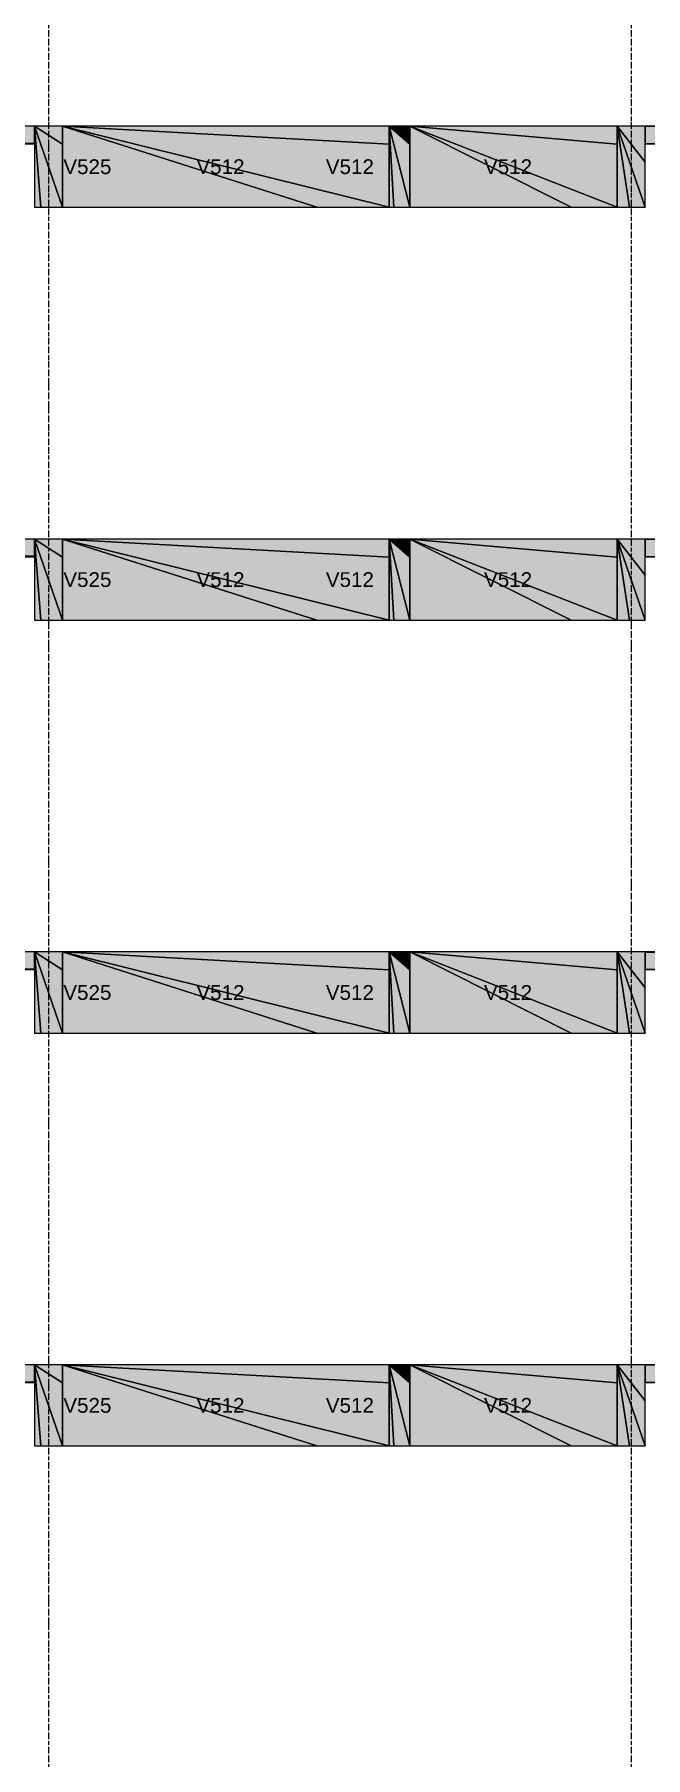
# Model space of a CAD drawing. Extents: x 37185 to 43130, y -8131 to -3926.
# Drawn here: x 39310 to 39586, y -6807 to -6028 of the extents above; entities that cross this region are included whole.
import ezdxf

# ---------------------------------------------------------------- set-up
doc = ezdxf.new("R2010")
doc.units = 0
doc.header["$MEASUREMENT"] = 0
doc.linetypes.add('ESTILO_TQS_0004', pattern=[1.12, 0.5, -0.2, 0.01, -0.2, 0.01, -0.2])
for name, color, linetype in [('52', 3, 'CONTINUOUS'), ('70', 160, 'CONTINUOUS'), ('74', 2, 'CONTINUOUS'), ('75', 9, 'CONTINUOUS'), ('96', 252, 'CONTINUOUS')]:
    doc.layers.add(name, color=color, linetype=linetype)
doc.styles.add('TQS_ARIAL', font='arial.ttf')

msp = doc.modelspace()

# ---------------------------------------------------------------- linework, layer by layer
at = {"layer": '52', "linetype": 'Continuous'}
for points in [[(40112.65, -6069.84), (40100.43, -6069.84), (40099.99, -6069.84), (39921.18, -6069.84), (39585.99, -6069.84), (39573.32, -6069.84), (39479.65, -6069.84), (39474.99, -6069.84), (39470.32, -6069.84), (39322.65, -6069.84), (39309.99, -6069.84), (39020.76, -6069.84), (38795.99, -6069.84), (38783.77, -6069.84), (38783.32, -6069.84)], [(38795.99, -6077.84), (38844.86, -6077.84), (38845.13, -6077.84), (38851.71, -6077.84), (38863.93, -6077.84), (38864, -6077.84), (39001.87, -6077.84), (39020.76, -6077.84), (39060.45, -6077.84), (39063.3, -6077.84), (39063.69, -6077.84), (39064.16, -6077.84), (39064.22, -6077.84), (39107.02, -6077.84), (39113.43, -6077.84), (39117.87, -6077.84), (39118.51, -6077.84), (39129.03, -6077.84), (39130.47, -6077.84), (39309.99, -6077.84)], [(39309.99, -6077.84), (39309.99, -6106.5)], [(39585.99, -6106.5), (39585.99, -6086.11), (39585.99, -6077.84)], [(39585.99, -6077.84), (39587.73, -6077.84), (39628.05, -6077.84), (39634.35, -6077.84), (39830.91, -6077.84), (39831.64, -6077.84), (39831.75, -6077.84), (39832.2, -6077.84), (39832.26, -6077.84), (39871.96, -6077.84), (39874.81, -6077.84), (39875.2, -6077.84), (39915.07, -6077.84), (39920.54, -6077.84), (39925.26, -6077.84), (39925.88, -6077.84), (40031.39, -6077.84), (40031.97, -6077.84), (40038.55, -6077.84), (40050.77, -6077.84), (40050.84, -6077.84), (40099.72, -6077.84), (40099.99, -6077.84)], [(39309.99, -6106.5), (39312.8, -6106.5), (39322.65, -6106.5), (39437.56, -6106.5), (39470.32, -6106.5), (39472.39, -6106.5), (39479.65, -6106.5), (39552.54, -6106.5), (39573.32, -6106.5), (39578.94, -6106.5), (39585.99, -6106.5)], [(40112.65, -6256.5), (40100.43, -6256.5), (40099.99, -6256.5), (39921.18, -6256.5), (39585.99, -6256.5), (39573.32, -6256.5), (39479.65, -6256.5), (39474.99, -6256.5), (39470.32, -6256.5), (39322.65, -6256.5), (39309.99, -6256.5), (39020.76, -6256.5), (38795.99, -6256.5), (38783.77, -6256.5), (38783.32, -6256.5)], [(38795.99, -6264.5), (38844.86, -6264.5), (38845.13, -6264.5), (38851.71, -6264.5), (38863.93, -6264.5), (38864, -6264.5), (39001.87, -6264.5), (39020.76, -6264.5), (39060.45, -6264.5), (39063.3, -6264.5), (39063.69, -6264.5), (39064.16, -6264.5), (39064.22, -6264.5), (39107.02, -6264.5), (39113.43, -6264.5), (39117.87, -6264.5), (39118.51, -6264.5), (39129.03, -6264.5), (39130.47, -6264.5), (39309.99, -6264.5)], [(39309.99, -6264.5), (39309.99, -6293.17)], [(39585.99, -6293.17), (39585.99, -6272.77), (39585.99, -6264.5)], [(39585.99, -6264.5), (39587.73, -6264.5), (39628.05, -6264.5), (39634.35, -6264.5), (39830.91, -6264.5), (39831.64, -6264.5), (39831.75, -6264.5), (39832.2, -6264.5), (39832.26, -6264.5), (39871.96, -6264.5), (39874.81, -6264.5), (39875.2, -6264.5), (39915.07, -6264.5), (39920.54, -6264.5), (39925.26, -6264.5), (39925.88, -6264.5), (40031.39, -6264.5), (40031.97, -6264.5), (40038.55, -6264.5), (40050.77, -6264.5), (40050.84, -6264.5), (40099.72, -6264.5), (40099.99, -6264.5)], [(39309.99, -6293.17), (39312.8, -6293.17), (39322.65, -6293.17), (39437.56, -6293.17), (39470.32, -6293.17), (39472.39, -6293.17), (39479.65, -6293.17), (39552.54, -6293.17), (39573.32, -6293.17), (39578.94, -6293.17), (39585.99, -6293.17)], [(40112.65, -6443.17), (40100.43, -6443.17), (40099.99, -6443.17), (39921.18, -6443.17), (39585.99, -6443.17), (39573.32, -6443.17), (39479.65, -6443.17), (39474.99, -6443.17), (39470.32, -6443.17), (39322.65, -6443.17), (39309.99, -6443.17), (39020.76, -6443.17), (38795.99, -6443.17), (38783.77, -6443.17), (38783.32, -6443.17)], [(38795.99, -6451.17), (38844.86, -6451.17), (38845.13, -6451.17), (38851.71, -6451.17), (38863.93, -6451.17), (38864, -6451.17), (39001.87, -6451.17), (39020.76, -6451.17), (39060.45, -6451.17), (39063.3, -6451.17), (39063.69, -6451.17), (39064.16, -6451.17), (39064.22, -6451.17), (39107.02, -6451.17), (39113.43, -6451.17), (39117.87, -6451.17), (39118.51, -6451.17), (39129.03, -6451.17), (39130.47, -6451.17), (39309.99, -6451.17)], [(39309.99, -6451.17), (39309.99, -6479.84)], [(39585.99, -6479.84), (39585.99, -6459.44), (39585.99, -6451.17)], [(39585.99, -6451.17), (39587.73, -6451.17), (39628.05, -6451.17), (39634.35, -6451.17), (39830.91, -6451.17), (39831.64, -6451.17), (39831.75, -6451.17), (39832.2, -6451.17), (39832.26, -6451.17), (39871.96, -6451.17), (39874.81, -6451.17), (39875.2, -6451.17), (39915.07, -6451.17), (39920.54, -6451.17), (39925.26, -6451.17), (39925.88, -6451.17), (40031.39, -6451.17), (40031.97, -6451.17), (40038.55, -6451.17), (40050.77, -6451.17), (40050.84, -6451.17), (40099.72, -6451.17), (40099.99, -6451.17)], [(39309.99, -6479.84), (39312.8, -6479.84), (39322.65, -6479.84), (39437.56, -6479.84), (39470.32, -6479.84), (39472.39, -6479.84), (39479.65, -6479.84), (39552.54, -6479.84), (39573.32, -6479.84), (39578.94, -6479.84), (39585.99, -6479.84)], [(40112.65, -6629.84), (40100.43, -6629.84), (40099.99, -6629.84), (39921.18, -6629.84), (39585.99, -6629.84), (39573.32, -6629.84), (39479.65, -6629.84), (39474.99, -6629.84), (39470.32, -6629.84), (39322.65, -6629.84), (39309.99, -6629.84), (39020.76, -6629.84), (38795.99, -6629.84), (38783.77, -6629.84), (38783.32, -6629.84)], [(38795.99, -6637.84), (38844.86, -6637.84), (38845.13, -6637.84), (38851.71, -6637.84), (38863.93, -6637.84), (38864, -6637.84), (39001.87, -6637.84), (39020.76, -6637.84), (39060.45, -6637.84), (39063.3, -6637.84), (39063.69, -6637.84), (39064.16, -6637.84), (39064.22, -6637.84), (39107.02, -6637.84), (39113.43, -6637.84), (39117.87, -6637.84), (39118.51, -6637.84), (39129.03, -6637.84), (39130.47, -6637.84), (39309.99, -6637.84)], [(39309.99, -6637.84), (39309.99, -6666.5)], [(39585.99, -6666.5), (39585.99, -6646.11), (39585.99, -6637.84)], [(39585.99, -6637.84), (39587.73, -6637.84), (39628.05, -6637.84), (39634.35, -6637.84), (39830.91, -6637.84), (39831.64, -6637.84), (39831.75, -6637.84), (39832.2, -6637.84), (39832.26, -6637.84), (39871.96, -6637.84), (39874.81, -6637.84), (39875.2, -6637.84), (39915.07, -6637.84), (39920.54, -6637.84), (39925.26, -6637.84), (39925.88, -6637.84), (40031.39, -6637.84), (40031.97, -6637.84), (40038.55, -6637.84), (40050.77, -6637.84), (40050.84, -6637.84), (40099.72, -6637.84), (40099.99, -6637.84)], [(39309.99, -6666.5), (39312.8, -6666.5), (39322.65, -6666.5), (39437.56, -6666.5), (39470.32, -6666.5), (39472.39, -6666.5), (39479.65, -6666.5), (39552.54, -6666.5), (39573.32, -6666.5), (39578.94, -6666.5), (39585.99, -6666.5)]]:
    msp.add_lwpolyline(points, dxfattribs=at)
at = {"layer": '70', "linetype": 'ESTILO_TQS_0004'}
for p, q in [((39316.32, -4212.91), (39316.32, -7787.17)), ((39579.65, -4212.91), (39579.65, -7787.17))]:
    msp.add_line(p, q, dxfattribs=at)
at = {"layer": '75', "linetype": 'Continuous'}
for p, q in [((39309.99, -6106.5), (39309.99, -6106.5)), ((39309.99, -6106.5), (39309.99, -6106.5)), ((39585.99, -6106.5), (39585.99, -6106.5)), ((39585.99, -6106.5), (39585.99, -6106.5)), ((39309.99, -6293.17), (39309.99, -6293.17)), ((39309.99, -6293.17), (39309.99, -6293.17)), ((39585.99, -6293.17), (39585.99, -6293.17)), ((39585.99, -6293.17), (39585.99, -6293.17)), ((39309.99, -6479.84), (39309.99, -6479.84)), ((39309.99, -6479.84), (39309.99, -6479.84)), ((39585.99, -6479.84), (39585.99, -6479.84)), ((39585.99, -6479.84), (39585.99, -6479.84)), ((39309.99, -6666.5), (39309.99, -6666.5)), ((39309.99, -6666.5), (39309.99, -6666.5)), ((39585.99, -6666.5), (39585.99, -6666.5)), ((39585.99, -6666.5), (39585.99, -6666.5))]:
    msp.add_line(p, q, dxfattribs=at)
at = {"layer": '96', "linetype": 'Continuous'}
for points in [[(39020.76, -6069.84), (39130.47, -6077.84), (39309.99, -6077.84), (39020.76, -6069.84)], [(39020.76, -6069.84), (39309.99, -6077.84), (39309.99, -6077.65), (39020.76, -6069.84)], [(39020.76, -6069.84), (39309.99, -6077.65), (39309.99, -6069.84), (39020.76, -6069.84)], [(39309.99, -6069.84), (39309.99, -6106.5), (39312.8, -6106.5), (39309.99, -6069.84)], [(39309.99, -6069.84), (39312.8, -6106.5), (39322.65, -6106.5), (39309.99, -6069.84)], [(39309.99, -6069.84), (39322.65, -6106.5), (39322.65, -6077.97), (39309.99, -6069.84)], [(39309.99, -6069.84), (39322.65, -6077.97), (39322.65, -6069.84), (39309.99, -6069.84)], [(39322.65, -6069.84), (39322.65, -6106.5), (39437.56, -6106.5), (39322.65, -6069.84)], [(39322.65, -6069.84), (39437.56, -6106.5), (39470.32, -6106.5), (39322.65, -6069.84)], [(39322.65, -6069.84), (39470.32, -6106.5), (39470.32, -6077.97), (39322.65, -6069.84)], [(39322.65, -6069.84), (39470.32, -6077.97), (39470.32, -6069.84), (39322.65, -6069.84)], [(39470.32, -6069.84), (39470.32, -6106.5), (39472.39, -6106.5), (39470.32, -6069.84)], [(39470.32, -6069.84), (39472.39, -6106.5), (39479.65, -6106.5), (39470.32, -6069.84)], [(39470.32, -6069.84), (39479.65, -6106.5), (39479.65, -6077.97), (39470.32, -6069.84)], [(39470.32, -6069.84), (39479.65, -6077.97), (39479.65, -6069.84), (39470.32, -6069.84)], [(39479.65, -6069.84), (39479.65, -6106.5), (39552.54, -6106.5), (39479.65, -6069.84)], [(39479.65, -6069.84), (39552.54, -6106.5), (39573.32, -6106.5), (39479.65, -6069.84)], [(39479.65, -6069.84), (39573.32, -6106.5), (39573.32, -6077.97), (39479.65, -6069.84)], [(39479.65, -6069.84), (39573.32, -6077.97), (39573.32, -6069.84), (39479.65, -6069.84)], [(39573.32, -6069.84), (39573.32, -6106.5), (39578.94, -6106.5), (39573.32, -6069.84)], [(39573.32, -6069.84), (39578.94, -6106.5), (39585.99, -6106.5), (39573.32, -6069.84)], [(39573.32, -6069.84), (39585.99, -6106.5), (39585.99, -6086.11), (39573.32, -6069.84)], [(39573.32, -6069.84), (39585.99, -6086.11), (39585.99, -6069.84), (39573.32, -6069.84)], [(39921.18, -6069.84), (39585.99, -6069.84), (39585.99, -6070.02), (39921.18, -6069.84)], [(39921.18, -6069.84), (39585.99, -6070.02), (39585.99, -6077.84), (39921.18, -6069.84)], [(39921.18, -6069.84), (39585.99, -6077.84), (39587.73, -6077.84), (39921.18, -6069.84)], [(39020.76, -6256.5), (39130.47, -6264.5), (39309.99, -6264.5), (39020.76, -6256.5)], [(39020.76, -6256.5), (39309.99, -6264.5), (39309.99, -6264.31), (39020.76, -6256.5)], [(39020.76, -6256.5), (39309.99, -6264.31), (39309.99, -6256.5), (39020.76, -6256.5)], [(39309.99, -6256.5), (39309.99, -6293.17), (39312.8, -6293.17), (39309.99, -6256.5)], [(39309.99, -6256.5), (39312.8, -6293.17), (39322.65, -6293.17), (39309.99, -6256.5)], [(39309.99, -6256.5), (39322.65, -6293.17), (39322.65, -6264.64), (39309.99, -6256.5)], [(39309.99, -6256.5), (39322.65, -6264.64), (39322.65, -6256.5), (39309.99, -6256.5)], [(39322.65, -6256.5), (39322.65, -6293.17), (39437.56, -6293.17), (39322.65, -6256.5)], [(39322.65, -6256.5), (39437.56, -6293.17), (39470.32, -6293.17), (39322.65, -6256.5)], [(39322.65, -6256.5), (39470.32, -6293.17), (39470.32, -6264.64), (39322.65, -6256.5)], [(39322.65, -6256.5), (39470.32, -6264.64), (39470.32, -6256.5), (39322.65, -6256.5)], [(39470.32, -6256.5), (39470.32, -6293.17), (39472.39, -6293.17), (39470.32, -6256.5)], [(39470.32, -6256.5), (39472.39, -6293.17), (39479.65, -6293.17), (39470.32, -6256.5)], [(39470.32, -6256.5), (39479.65, -6293.17), (39479.65, -6264.64), (39470.32, -6256.5)], [(39470.32, -6256.5), (39479.65, -6264.64), (39479.65, -6256.5), (39470.32, -6256.5)], [(39479.65, -6256.5), (39479.65, -6293.17), (39552.54, -6293.17), (39479.65, -6256.5)], [(39479.65, -6256.5), (39552.54, -6293.17), (39573.32, -6293.17), (39479.65, -6256.5)], [(39479.65, -6256.5), (39573.32, -6293.17), (39573.32, -6264.64), (39479.65, -6256.5)], [(39479.65, -6256.5), (39573.32, -6264.64), (39573.32, -6256.5), (39479.65, -6256.5)], [(39573.32, -6256.5), (39573.32, -6293.17), (39578.94, -6293.17), (39573.32, -6256.5)], [(39573.32, -6256.5), (39578.94, -6293.17), (39585.99, -6293.17), (39573.32, -6256.5)], [(39573.32, -6256.5), (39585.99, -6293.17), (39585.99, -6272.77), (39573.32, -6256.5)], [(39573.32, -6256.5), (39585.99, -6272.77), (39585.99, -6256.5), (39573.32, -6256.5)], [(39921.18, -6256.5), (39585.99, -6256.5), (39585.99, -6256.69), (39921.18, -6256.5)], [(39921.18, -6256.5), (39585.99, -6256.69), (39585.99, -6264.5), (39921.18, -6256.5)], [(39921.18, -6256.5), (39585.99, -6264.5), (39587.73, -6264.5), (39921.18, -6256.5)], [(39020.76, -6443.17), (39130.47, -6451.17), (39309.99, -6451.17), (39020.76, -6443.17)], [(39020.76, -6443.17), (39309.99, -6451.17), (39309.99, -6450.98), (39020.76, -6443.17)], [(39020.76, -6443.17), (39309.99, -6450.98), (39309.99, -6443.17), (39020.76, -6443.17)], [(39309.99, -6443.17), (39309.99, -6479.84), (39312.8, -6479.84), (39309.99, -6443.17)], [(39309.99, -6443.17), (39312.8, -6479.84), (39322.65, -6479.84), (39309.99, -6443.17)], [(39309.99, -6443.17), (39322.65, -6479.84), (39322.65, -6451.3), (39309.99, -6443.17)], [(39309.99, -6443.17), (39322.65, -6451.3), (39322.65, -6443.17), (39309.99, -6443.17)], [(39322.65, -6443.17), (39322.65, -6479.84), (39437.56, -6479.84), (39322.65, -6443.17)], [(39322.65, -6443.17), (39437.56, -6479.84), (39470.32, -6479.84), (39322.65, -6443.17)], [(39322.65, -6443.17), (39470.32, -6479.84), (39470.32, -6451.3), (39322.65, -6443.17)], [(39322.65, -6443.17), (39470.32, -6451.3), (39470.32, -6443.17), (39322.65, -6443.17)], [(39470.32, -6443.17), (39470.32, -6479.84), (39472.39, -6479.84), (39470.32, -6443.17)], [(39470.32, -6443.17), (39472.39, -6479.84), (39479.65, -6479.84), (39470.32, -6443.17)], [(39470.32, -6443.17), (39479.65, -6479.84), (39479.65, -6451.3), (39470.32, -6443.17)], [(39470.32, -6443.17), (39479.65, -6451.3), (39479.65, -6443.17), (39470.32, -6443.17)], [(39479.65, -6443.17), (39479.65, -6479.84), (39552.54, -6479.84), (39479.65, -6443.17)], [(39479.65, -6443.17), (39552.54, -6479.84), (39573.32, -6479.84), (39479.65, -6443.17)], [(39479.65, -6443.17), (39573.32, -6479.84), (39573.32, -6451.3), (39479.65, -6443.17)], [(39479.65, -6443.17), (39573.32, -6451.3), (39573.32, -6443.17), (39479.65, -6443.17)], [(39573.32, -6443.17), (39573.32, -6479.84), (39578.94, -6479.84), (39573.32, -6443.17)], [(39573.32, -6443.17), (39578.94, -6479.84), (39585.99, -6479.84), (39573.32, -6443.17)], [(39573.32, -6443.17), (39585.99, -6479.84), (39585.99, -6459.44), (39573.32, -6443.17)], [(39573.32, -6443.17), (39585.99, -6459.44), (39585.99, -6443.17), (39573.32, -6443.17)], [(39921.18, -6443.17), (39585.99, -6443.17), (39585.99, -6443.36), (39921.18, -6443.17)], [(39921.18, -6443.17), (39585.99, -6443.36), (39585.99, -6451.17), (39921.18, -6443.17)], [(39921.18, -6443.17), (39585.99, -6451.17), (39587.73, -6451.17), (39921.18, -6443.17)], [(39020.76, -6629.84), (39130.47, -6637.84), (39309.99, -6637.84), (39020.76, -6629.84)], [(39020.76, -6629.84), (39309.99, -6637.84), (39309.99, -6637.65), (39020.76, -6629.84)], [(39020.76, -6629.84), (39309.99, -6637.65), (39309.99, -6629.84), (39020.76, -6629.84)], [(39309.99, -6629.84), (39309.99, -6666.5), (39312.8, -6666.5), (39309.99, -6629.84)], [(39309.99, -6629.84), (39312.8, -6666.5), (39322.65, -6666.5), (39309.99, -6629.84)], [(39309.99, -6629.84), (39322.65, -6666.5), (39322.65, -6637.97), (39309.99, -6629.84)], [(39309.99, -6629.84), (39322.65, -6637.97), (39322.65, -6629.84), (39309.99, -6629.84)], [(39322.65, -6629.84), (39322.65, -6666.5), (39437.56, -6666.5), (39322.65, -6629.84)], [(39322.65, -6629.84), (39437.56, -6666.5), (39470.32, -6666.5), (39322.65, -6629.84)], [(39322.65, -6629.84), (39470.32, -6666.5), (39470.32, -6637.97), (39322.65, -6629.84)], [(39322.65, -6629.84), (39470.32, -6637.97), (39470.32, -6629.84), (39322.65, -6629.84)], [(39470.32, -6629.84), (39470.32, -6666.5), (39472.39, -6666.5), (39470.32, -6629.84)], [(39470.32, -6629.84), (39472.39, -6666.5), (39479.65, -6666.5), (39470.32, -6629.84)], [(39470.32, -6629.84), (39479.65, -6666.5), (39479.65, -6637.97), (39470.32, -6629.84)], [(39470.32, -6629.84), (39479.65, -6637.97), (39479.65, -6629.84), (39470.32, -6629.84)], [(39479.65, -6629.84), (39479.65, -6666.5), (39552.54, -6666.5), (39479.65, -6629.84)], [(39479.65, -6629.84), (39552.54, -6666.5), (39573.32, -6666.5), (39479.65, -6629.84)], [(39479.65, -6629.84), (39573.32, -6666.5), (39573.32, -6637.97), (39479.65, -6629.84)], [(39479.65, -6629.84), (39573.32, -6637.97), (39573.32, -6629.84), (39479.65, -6629.84)], [(39573.32, -6629.84), (39573.32, -6666.5), (39578.94, -6666.5), (39573.32, -6629.84)], [(39573.32, -6629.84), (39578.94, -6666.5), (39585.99, -6666.5), (39573.32, -6629.84)], [(39573.32, -6629.84), (39585.99, -6666.5), (39585.99, -6646.11), (39573.32, -6629.84)], [(39573.32, -6629.84), (39585.99, -6646.11), (39585.99, -6629.84), (39573.32, -6629.84)], [(39921.18, -6629.84), (39585.99, -6629.84), (39585.99, -6630.02), (39921.18, -6629.84)], [(39921.18, -6629.84), (39585.99, -6630.02), (39585.99, -6637.84), (39921.18, -6629.84)], [(39921.18, -6629.84), (39585.99, -6637.84), (39587.73, -6637.84), (39921.18, -6629.84)]]:
    msp.add_lwpolyline(points, dxfattribs=at)
for points in [[(39020.76, -6069.84), (39130.47, -6077.84), (39309.99, -6077.84)], [(39020.76, -6069.84), (39309.99, -6077.84), (39020.76, -6069.84)], [(39020.76, -6069.84), (39309.99, -6077.84), (39309.99, -6077.65)], [(39020.76, -6069.84), (39309.99, -6077.65), (39020.76, -6069.84)], [(39020.76, -6069.84), (39309.99, -6077.65), (39309.99, -6069.84)], [(39020.76, -6069.84), (39309.99, -6069.84), (39020.76, -6069.84)], [(39309.99, -6069.84), (39309.99, -6106.5), (39312.8, -6106.5)], [(39309.99, -6069.84), (39312.8, -6106.5), (39309.99, -6069.84)], [(39309.99, -6069.84), (39312.8, -6106.5), (39322.65, -6106.5)], [(39309.99, -6069.84), (39322.65, -6106.5), (39309.99, -6069.84)], [(39309.99, -6069.84), (39322.65, -6106.5), (39322.65, -6077.97)], [(39309.99, -6069.84), (39322.65, -6077.97), (39309.99, -6069.84)], [(39309.99, -6069.84), (39322.65, -6077.97), (39322.65, -6069.84)], [(39309.99, -6069.84), (39322.65, -6069.84), (39309.99, -6069.84)], [(39322.65, -6069.84), (39322.65, -6106.5), (39437.56, -6106.5)], [(39322.65, -6069.84), (39437.56, -6106.5), (39322.65, -6069.84)], [(39322.65, -6069.84), (39437.56, -6106.5), (39470.32, -6106.5)], [(39322.65, -6069.84), (39470.32, -6106.5), (39322.65, -6069.84)], [(39322.65, -6069.84), (39470.32, -6106.5), (39470.32, -6077.97)], [(39322.65, -6069.84), (39470.32, -6077.97), (39322.65, -6069.84)], [(39322.65, -6069.84), (39470.32, -6077.97), (39470.32, -6069.84)], [(39322.65, -6069.84), (39470.32, -6069.84), (39322.65, -6069.84)], [(39470.32, -6069.84), (39470.32, -6106.5), (39472.39, -6106.5)], [(39470.32, -6069.84), (39472.39, -6106.5), (39470.32, -6069.84)], [(39470.32, -6069.84), (39472.39, -6106.5), (39479.65, -6106.5)], [(39470.32, -6069.84), (39479.65, -6106.5), (39470.32, -6069.84)], [(39470.32, -6069.84), (39479.65, -6106.5), (39479.65, -6077.97)], [(39470.32, -6069.84), (39479.65, -6077.97), (39470.32, -6069.84)], [(39470.32, -6069.84), (39479.65, -6077.97), (39479.65, -6069.84)], [(39470.32, -6069.84), (39479.65, -6069.84), (39470.32, -6069.84)], [(39479.65, -6069.84), (39479.65, -6106.5), (39552.54, -6106.5)], [(39479.65, -6069.84), (39552.54, -6106.5), (39479.65, -6069.84)], [(39479.65, -6069.84), (39552.54, -6106.5), (39573.32, -6106.5)], [(39479.65, -6069.84), (39573.32, -6106.5), (39479.65, -6069.84)], [(39479.65, -6069.84), (39573.32, -6106.5), (39573.32, -6077.97)], [(39479.65, -6069.84), (39573.32, -6077.97), (39479.65, -6069.84)], [(39479.65, -6069.84), (39573.32, -6077.97), (39573.32, -6069.84)], [(39479.65, -6069.84), (39573.32, -6069.84), (39479.65, -6069.84)], [(39573.32, -6069.84), (39573.32, -6106.5), (39578.94, -6106.5)], [(39573.32, -6069.84), (39578.94, -6106.5), (39573.32, -6069.84)], [(39573.32, -6069.84), (39578.94, -6106.5), (39585.99, -6106.5)], [(39573.32, -6069.84), (39585.99, -6106.5), (39573.32, -6069.84)], [(39573.32, -6069.84), (39585.99, -6106.5), (39585.99, -6086.11)], [(39573.32, -6069.84), (39585.99, -6086.11), (39573.32, -6069.84)], [(39573.32, -6069.84), (39585.99, -6086.11), (39585.99, -6069.84)], [(39573.32, -6069.84), (39585.99, -6069.84), (39573.32, -6069.84)], [(39921.18, -6069.84), (39585.99, -6069.84), (39585.99, -6070.02)], [(39921.18, -6069.84), (39585.99, -6070.02), (39921.18, -6069.84)], [(39921.18, -6069.84), (39585.99, -6070.02), (39585.99, -6077.84)], [(39921.18, -6069.84), (39585.99, -6077.84), (39921.18, -6069.84)], [(39921.18, -6069.84), (39585.99, -6077.84), (39587.73, -6077.84)], [(39020.76, -6256.5), (39130.47, -6264.5), (39309.99, -6264.5)], [(39020.76, -6256.5), (39309.99, -6264.5), (39020.76, -6256.5)], [(39020.76, -6256.5), (39309.99, -6264.5), (39309.99, -6264.31)], [(39020.76, -6256.5), (39309.99, -6264.31), (39020.76, -6256.5)], [(39020.76, -6256.5), (39309.99, -6264.31), (39309.99, -6256.5)], [(39020.76, -6256.5), (39309.99, -6256.5), (39020.76, -6256.5)], [(39309.99, -6256.5), (39309.99, -6293.17), (39312.8, -6293.17)], [(39309.99, -6256.5), (39312.8, -6293.17), (39309.99, -6256.5)], [(39309.99, -6256.5), (39312.8, -6293.17), (39322.65, -6293.17)], [(39309.99, -6256.5), (39322.65, -6293.17), (39309.99, -6256.5)], [(39309.99, -6256.5), (39322.65, -6293.17), (39322.65, -6264.64)], [(39309.99, -6256.5), (39322.65, -6264.64), (39309.99, -6256.5)], [(39309.99, -6256.5), (39322.65, -6264.64), (39322.65, -6256.5)], [(39309.99, -6256.5), (39322.65, -6256.5), (39309.99, -6256.5)], [(39322.65, -6256.5), (39322.65, -6293.17), (39437.56, -6293.17)], [(39322.65, -6256.5), (39437.56, -6293.17), (39322.65, -6256.5)], [(39322.65, -6256.5), (39437.56, -6293.17), (39470.32, -6293.17)], [(39322.65, -6256.5), (39470.32, -6293.17), (39322.65, -6256.5)], [(39322.65, -6256.5), (39470.32, -6293.17), (39470.32, -6264.64)], [(39322.65, -6256.5), (39470.32, -6264.64), (39322.65, -6256.5)], [(39322.65, -6256.5), (39470.32, -6264.64), (39470.32, -6256.5)], [(39322.65, -6256.5), (39470.32, -6256.5), (39322.65, -6256.5)], [(39470.32, -6256.5), (39470.32, -6293.17), (39472.39, -6293.17)], [(39470.32, -6256.5), (39472.39, -6293.17), (39470.32, -6256.5)], [(39470.32, -6256.5), (39472.39, -6293.17), (39479.65, -6293.17)], [(39470.32, -6256.5), (39479.65, -6293.17), (39470.32, -6256.5)], [(39470.32, -6256.5), (39479.65, -6293.17), (39479.65, -6264.64)], [(39470.32, -6256.5), (39479.65, -6264.64), (39470.32, -6256.5)], [(39470.32, -6256.5), (39479.65, -6264.64), (39479.65, -6256.5)], [(39470.32, -6256.5), (39479.65, -6256.5), (39470.32, -6256.5)], [(39479.65, -6256.5), (39479.65, -6293.17), (39552.54, -6293.17)], [(39479.65, -6256.5), (39552.54, -6293.17), (39479.65, -6256.5)], [(39479.65, -6256.5), (39552.54, -6293.17), (39573.32, -6293.17)], [(39479.65, -6256.5), (39573.32, -6293.17), (39479.65, -6256.5)], [(39479.65, -6256.5), (39573.32, -6293.17), (39573.32, -6264.64)], [(39479.65, -6256.5), (39573.32, -6264.64), (39479.65, -6256.5)], [(39479.65, -6256.5), (39573.32, -6264.64), (39573.32, -6256.5)], [(39479.65, -6256.5), (39573.32, -6256.5), (39479.65, -6256.5)], [(39573.32, -6256.5), (39573.32, -6293.17), (39578.94, -6293.17)], [(39573.32, -6256.5), (39578.94, -6293.17), (39573.32, -6256.5)], [(39573.32, -6256.5), (39578.94, -6293.17), (39585.99, -6293.17)], [(39573.32, -6256.5), (39585.99, -6293.17), (39573.32, -6256.5)], [(39573.32, -6256.5), (39585.99, -6293.17), (39585.99, -6272.77)], [(39573.32, -6256.5), (39585.99, -6272.77), (39573.32, -6256.5)], [(39573.32, -6256.5), (39585.99, -6272.77), (39585.99, -6256.5)], [(39573.32, -6256.5), (39585.99, -6256.5), (39573.32, -6256.5)], [(39921.18, -6256.5), (39585.99, -6256.5), (39585.99, -6256.69)], [(39921.18, -6256.5), (39585.99, -6256.69), (39921.18, -6256.5)], [(39921.18, -6256.5), (39585.99, -6256.69), (39585.99, -6264.5)], [(39921.18, -6256.5), (39585.99, -6264.5), (39921.18, -6256.5)], [(39921.18, -6256.5), (39585.99, -6264.5), (39587.73, -6264.5)], [(39020.76, -6443.17), (39130.47, -6451.17), (39309.99, -6451.17)], [(39020.76, -6443.17), (39309.99, -6451.17), (39020.76, -6443.17)], [(39020.76, -6443.17), (39309.99, -6451.17), (39309.99, -6450.98)], [(39020.76, -6443.17), (39309.99, -6450.98), (39020.76, -6443.17)], [(39020.76, -6443.17), (39309.99, -6450.98), (39309.99, -6443.17)], [(39020.76, -6443.17), (39309.99, -6443.17), (39020.76, -6443.17)], [(39309.99, -6443.17), (39309.99, -6479.84), (39312.8, -6479.84)], [(39309.99, -6443.17), (39312.8, -6479.84), (39309.99, -6443.17)], [(39309.99, -6443.17), (39312.8, -6479.84), (39322.65, -6479.84)], [(39309.99, -6443.17), (39322.65, -6479.84), (39309.99, -6443.17)], [(39309.99, -6443.17), (39322.65, -6479.84), (39322.65, -6451.3)], [(39309.99, -6443.17), (39322.65, -6451.3), (39309.99, -6443.17)], [(39309.99, -6443.17), (39322.65, -6451.3), (39322.65, -6443.17)], [(39309.99, -6443.17), (39322.65, -6443.17), (39309.99, -6443.17)], [(39322.65, -6443.17), (39322.65, -6479.84), (39437.56, -6479.84)], [(39322.65, -6443.17), (39437.56, -6479.84), (39322.65, -6443.17)], [(39322.65, -6443.17), (39437.56, -6479.84), (39470.32, -6479.84)], [(39322.65, -6443.17), (39470.32, -6479.84), (39322.65, -6443.17)], [(39322.65, -6443.17), (39470.32, -6479.84), (39470.32, -6451.3)], [(39322.65, -6443.17), (39470.32, -6451.3), (39322.65, -6443.17)], [(39322.65, -6443.17), (39470.32, -6451.3), (39470.32, -6443.17)], [(39322.65, -6443.17), (39470.32, -6443.17), (39322.65, -6443.17)], [(39470.32, -6443.17), (39470.32, -6479.84), (39472.39, -6479.84)], [(39470.32, -6443.17), (39472.39, -6479.84), (39470.32, -6443.17)], [(39470.32, -6443.17), (39472.39, -6479.84), (39479.65, -6479.84)], [(39470.32, -6443.17), (39479.65, -6479.84), (39470.32, -6443.17)], [(39470.32, -6443.17), (39479.65, -6479.84), (39479.65, -6451.3)], [(39470.32, -6443.17), (39479.65, -6451.3), (39470.32, -6443.17)], [(39470.32, -6443.17), (39479.65, -6451.3), (39479.65, -6443.17)], [(39470.32, -6443.17), (39479.65, -6443.17), (39470.32, -6443.17)], [(39479.65, -6443.17), (39479.65, -6479.84), (39552.54, -6479.84)], [(39479.65, -6443.17), (39552.54, -6479.84), (39479.65, -6443.17)], [(39479.65, -6443.17), (39552.54, -6479.84), (39573.32, -6479.84)], [(39479.65, -6443.17), (39573.32, -6479.84), (39479.65, -6443.17)], [(39479.65, -6443.17), (39573.32, -6479.84), (39573.32, -6451.3)], [(39479.65, -6443.17), (39573.32, -6451.3), (39479.65, -6443.17)], [(39479.65, -6443.17), (39573.32, -6451.3), (39573.32, -6443.17)], [(39479.65, -6443.17), (39573.32, -6443.17), (39479.65, -6443.17)], [(39573.32, -6443.17), (39573.32, -6479.84), (39578.94, -6479.84)], [(39573.32, -6443.17), (39578.94, -6479.84), (39573.32, -6443.17)], [(39573.32, -6443.17), (39578.94, -6479.84), (39585.99, -6479.84)], [(39573.32, -6443.17), (39585.99, -6479.84), (39573.32, -6443.17)], [(39573.32, -6443.17), (39585.99, -6479.84), (39585.99, -6459.44)], [(39573.32, -6443.17), (39585.99, -6459.44), (39573.32, -6443.17)], [(39573.32, -6443.17), (39585.99, -6459.44), (39585.99, -6443.17)], [(39573.32, -6443.17), (39585.99, -6443.17), (39573.32, -6443.17)], [(39921.18, -6443.17), (39585.99, -6443.17), (39585.99, -6443.36)], [(39921.18, -6443.17), (39585.99, -6443.36), (39921.18, -6443.17)], [(39921.18, -6443.17), (39585.99, -6443.36), (39585.99, -6451.17)], [(39921.18, -6443.17), (39585.99, -6451.17), (39921.18, -6443.17)], [(39921.18, -6443.17), (39585.99, -6451.17), (39587.73, -6451.17)], [(39020.76, -6629.84), (39130.47, -6637.84), (39309.99, -6637.84)], [(39020.76, -6629.84), (39309.99, -6637.84), (39020.76, -6629.84)], [(39020.76, -6629.84), (39309.99, -6637.84), (39309.99, -6637.65)], [(39020.76, -6629.84), (39309.99, -6637.65), (39020.76, -6629.84)], [(39020.76, -6629.84), (39309.99, -6637.65), (39309.99, -6629.84)], [(39020.76, -6629.84), (39309.99, -6629.84), (39020.76, -6629.84)], [(39309.99, -6629.84), (39309.99, -6666.5), (39312.8, -6666.5)], [(39309.99, -6629.84), (39312.8, -6666.5), (39309.99, -6629.84)], [(39309.99, -6629.84), (39312.8, -6666.5), (39322.65, -6666.5)], [(39309.99, -6629.84), (39322.65, -6666.5), (39309.99, -6629.84)], [(39309.99, -6629.84), (39322.65, -6666.5), (39322.65, -6637.97)], [(39309.99, -6629.84), (39322.65, -6637.97), (39309.99, -6629.84)], [(39309.99, -6629.84), (39322.65, -6637.97), (39322.65, -6629.84)], [(39309.99, -6629.84), (39322.65, -6629.84), (39309.99, -6629.84)], [(39322.65, -6629.84), (39322.65, -6666.5), (39437.56, -6666.5)], [(39322.65, -6629.84), (39437.56, -6666.5), (39322.65, -6629.84)], [(39322.65, -6629.84), (39437.56, -6666.5), (39470.32, -6666.5)], [(39322.65, -6629.84), (39470.32, -6666.5), (39322.65, -6629.84)], [(39322.65, -6629.84), (39470.32, -6666.5), (39470.32, -6637.97)], [(39322.65, -6629.84), (39470.32, -6637.97), (39322.65, -6629.84)], [(39322.65, -6629.84), (39470.32, -6637.97), (39470.32, -6629.84)], [(39322.65, -6629.84), (39470.32, -6629.84), (39322.65, -6629.84)], [(39470.32, -6629.84), (39470.32, -6666.5), (39472.39, -6666.5)], [(39470.32, -6629.84), (39472.39, -6666.5), (39470.32, -6629.84)], [(39470.32, -6629.84), (39472.39, -6666.5), (39479.65, -6666.5)], [(39470.32, -6629.84), (39479.65, -6666.5), (39470.32, -6629.84)], [(39470.32, -6629.84), (39479.65, -6666.5), (39479.65, -6637.97)], [(39470.32, -6629.84), (39479.65, -6637.97), (39470.32, -6629.84)], [(39470.32, -6629.84), (39479.65, -6637.97), (39479.65, -6629.84)], [(39470.32, -6629.84), (39479.65, -6629.84), (39470.32, -6629.84)], [(39479.65, -6629.84), (39479.65, -6666.5), (39552.54, -6666.5)], [(39479.65, -6629.84), (39552.54, -6666.5), (39479.65, -6629.84)], [(39479.65, -6629.84), (39552.54, -6666.5), (39573.32, -6666.5)], [(39479.65, -6629.84), (39573.32, -6666.5), (39479.65, -6629.84)], [(39479.65, -6629.84), (39573.32, -6666.5), (39573.32, -6637.97)], [(39479.65, -6629.84), (39573.32, -6637.97), (39479.65, -6629.84)], [(39479.65, -6629.84), (39573.32, -6637.97), (39573.32, -6629.84)], [(39479.65, -6629.84), (39573.32, -6629.84), (39479.65, -6629.84)], [(39573.32, -6629.84), (39573.32, -6666.5), (39578.94, -6666.5)], [(39573.32, -6629.84), (39578.94, -6666.5), (39573.32, -6629.84)], [(39573.32, -6629.84), (39578.94, -6666.5), (39585.99, -6666.5)], [(39573.32, -6629.84), (39585.99, -6666.5), (39573.32, -6629.84)], [(39573.32, -6629.84), (39585.99, -6666.5), (39585.99, -6646.11)], [(39573.32, -6629.84), (39585.99, -6646.11), (39573.32, -6629.84)], [(39573.32, -6629.84), (39585.99, -6646.11), (39585.99, -6629.84)], [(39573.32, -6629.84), (39585.99, -6629.84), (39573.32, -6629.84)], [(39921.18, -6629.84), (39585.99, -6629.84), (39585.99, -6630.02)], [(39921.18, -6629.84), (39585.99, -6630.02), (39921.18, -6629.84)], [(39921.18, -6629.84), (39585.99, -6630.02), (39585.99, -6637.84)], [(39921.18, -6629.84), (39585.99, -6637.84), (39921.18, -6629.84)], [(39921.18, -6629.84), (39585.99, -6637.84), (39587.73, -6637.84)]]:
    msp.add_solid(points, dxfattribs=at)

# ---------------------------------------------------------------- texts
at = {"layer": '74', "linetype": 'Continuous', "style": 'TQS_ARIAL'}
for s, p in [('V525', (39322.99, -6091.5)), ('V512', (39383.15, -6091.5)), ('V512', (39441.65, -6091.5)), ('V512', (39513.15, -6091.5)), ('V525', (39322.99, -6278.17)), ('V512', (39383.15, -6278.17)), ('V512', (39441.65, -6278.17)), ('V512', (39513.15, -6278.17)), ('V525', (39322.99, -6464.84)), ('V512', (39383.15, -6464.84)), ('V512', (39441.65, -6464.84)), ('V512', (39513.15, -6464.84)), ('V525', (39322.99, -6651.5)), ('V512', (39383.15, -6651.5)), ('V512', (39441.65, -6651.5)), ('V512', (39513.15, -6651.5))]:
    msp.add_text(s, height=6.667, dxfattribs=at).set_placement(p)

doc.saveas('drawing.dxf')
